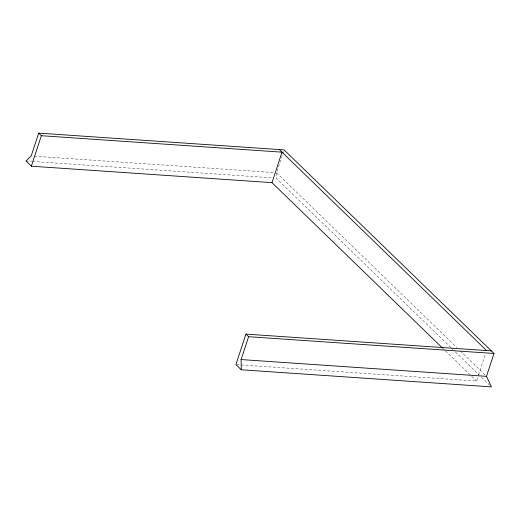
<?xml version="1.0" encoding="UTF-8"?>
<svg xmlns="http://www.w3.org/2000/svg" width="520" height="520" viewBox="0 0 520 520"><rect width="100%" height="100%" fill="white"/><g stroke="black" fill="none" stroke-linecap="round" stroke-linejoin="round"><path stroke-width="0.39" stroke-dasharray="2.6 1.95" d="M283.589 151.424L276.569 172.764L276.153 178.113L450.6 347.295M236.724 364.644L476.541 381.043L478.29 375.707M478.543 374.946L485.557 353.606M34.418 156.208L274.137 172.594M26 161.012L31.668 161.401M32.474 161.453L272.11 177.84M276.569 172.764L456.749 347.497M460.246 350.89L485.316 375.206M451.185 347.861L452.933 349.557M455.267 351.819L479.174 375.005M481.5 377.267L489.665 385.184M442.591 348.121L444.918 350.376M445.504 350.942L471.126 375.791M471.705 376.356L476.541 381.043"/><path stroke-width="0.78" d="M491.329 350.883L245.934 334.106L235.911 364.591L241.261 369.779L491.419 386.88L486.486 376.337L494 353.476L284.089 149.897L38.695 133.12L31.18 155.987L26 161.012L31.349 166.198L271.973 182.65L442.007 347.555M31.349 166.198L41.373 135.714L38.695 133.12M271.973 182.65L281.996 152.165L41.373 135.714M241.261 369.779L241.092 359.56L248.612 336.7L245.934 334.106M248.612 336.7L494 353.476M241.092 359.56L486.486 376.337M279.325 149.572L486.564 350.558"/></g></svg>
